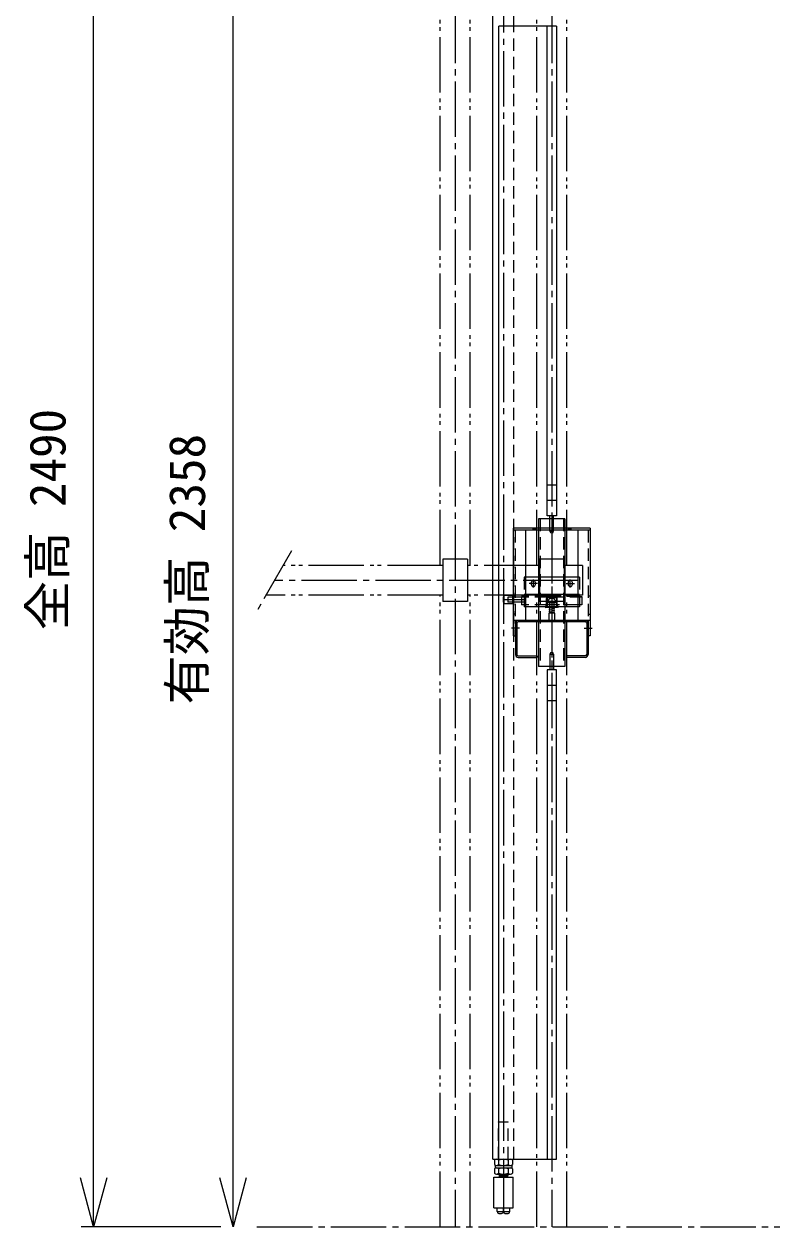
# Model space of a CAD drawing. Units: millimetres, scale not verified. Extents: x -3731 to 3731, y -5269 to 5269.
# Drawn here: x 1797 to 3024, y -286 to 1667 of the extents above; entities that cross this region are included whole.
import ezdxf
from ezdxf.enums import TextEntityAlignment as Align

# ---------------------------------------------------------------- set-up
doc = ezdxf.new("R2010")
doc.units = ezdxf.units.MM
doc.header["$LTSCALE"] = 10
for name, pattern in [('CHAIN2', [12, 9, -1, 1, -1]), ('DASHED2', [3, 2, -1]), ('DOUBLE_CHAIN2', [12.8, 9, -1, 0.6, -0.6, 0.6, -1])]:
    doc.linetypes.add(name, pattern=pattern)
for name, color, linetype, lineweight in [('0-2_05 寸法', 7, 'Continuous', 18), ('0-3_10 当社外形線', 3, 'Continuous', 18), ('0-4_12 当社中心線', 3, 'CHAIN2', 18), ('0-5_13 当社破線', 3, 'DASHED2', 18), ('0-6_11 当社細線', 3, 'Continuous', 18), ('0-7_22 躯体・土木、中心線', 1, 'CHAIN2', 18), ('0-9_32 関連中心線', 6, 'CHAIN2', 18), ('0-B_34 関連想像線', 6, 'DOUBLE_CHAIN2', 18)]:
    doc.layers.add(name, color=color, linetype=linetype, lineweight=lineweight)
doc.styles.add('ＭＳ ゴシック', font='')
doc.styles.get('ＭＳ ゴシック').set_extended_font_data('MS Gothic')

msp = doc.modelspace()

# ---------------------------------------------------------------- linework, layer by layer
at = {"layer": '0-2_05 寸法'}
for p, q in [((1909.48, -206.36), (1909.48, 2123.64)), ((2135.98, -206.36), (2135.98, 1991.64)), ((1909.48, -286.36), (1909.48, -206.36)), ((2135.98, -286.36), (2135.98, -206.36)), ((2115.98, -286.36), (1889.48, -286.36))]:
    msp.add_line(p, q, dxfattribs=at)
for points in [[(1930.92, -206.36), (1909.48, -286.36), (1888.05, -206.36)], [(2157.42, -206.36), (2135.98, -286.36), (2114.55, -206.36)]]:
    msp.add_lwpolyline(points, dxfattribs=at)
at = {"layer": '0-3_10 当社外形線'}
for p, q in [((2557.98, -176.42), (2557.98, 2027.84)), ((2591.98, 1663.58), (2591.98, 2027.84)), ((2567.48, -176.42), (2567.48, 1663.58)), ((2660.98, 1663.58), (2567.48, 1663.58)), ((2660.98, 1663.58), (2660.98, 868.58)), ((2632.13, 863.58), (2632.13, 623.58)), ((2674.83, 863.58), (2632.13, 863.58)), ((2650.48, 843.58), (2650.48, 868.58)), ((2656.48, 843.58), (2656.48, 868.58)), ((2674.83, 863.58), (2674.83, 623.58)), ((2715.98, 848.57), (2590.98, 848.57)), ((2715.98, 845.37), (2590.98, 845.37)), ((2610.98, 845.37), (2610.98, 698.57)), ((2622.48, 848.57), (2622.48, 845.37)), ((2624.73, 848.57), (2624.73, 845.37)), ((2626.98, 848.57), (2626.98, 845.37)), ((2650.48, 843.58), (2656.48, 843.58)), ((2679.98, 848.57), (2679.98, 845.37)), ((2682.23, 848.57), (2682.23, 845.37)), ((2684.48, 848.57), (2684.48, 845.37)), ((2695.98, 845.37), (2695.98, 698.57)), ((2698.48, 768.57), (2608.48, 768.57)), ((2619.98, 760.07), (2619.98, 757.07)), ((2626.98, 757.07), (2626.98, 760.07)), ((2679.98, 760.07), (2679.98, 757.07)), ((2686.98, 757.07), (2686.98, 760.07)), ((2575.48, 738.87), (2575.48, 725.87)), ((2589.48, 738.87), (2575.48, 738.87)), ((2575.48, 725.87), (2589.48, 725.87)), ((2589.48, 738.87), (2589.48, 725.87)), ((2590.98, 736.37), (2589.48, 736.37)), ((2590.98, 728.37), (2589.48, 728.37)), ((2698.48, 740.87), (2608.48, 740.87)), ((2645.98, 738.57), (2645.98, 721.87)), ((2660.98, 738.57), (2645.98, 738.57)), ((2660.98, 737.57), (2645.98, 737.57)), ((2660.98, 724.07), (2645.98, 724.07)), ((2649.48, 724.07), (2649.48, 720.57)), ((2657.48, 720.57), (2657.48, 724.07)), ((2660.98, 738.57), (2660.98, 721.87)), ((2644.98, 720.87), (2608.48, 720.87)), ((2642.88, 720.61), (2643.48, 719.57)), ((2662.23, 719.57), (2644.73, 719.57)), ((2649.48, 719.57), (2649.48, 710.57)), ((2657.48, 710.57), (2657.48, 719.57)), ((2698.48, 720.87), (2661.98, 720.87)), ((2664.08, 720.61), (2663.48, 719.57)), ((2715.98, 698.57), (2590.98, 698.57)), ((2594.18, 698.57), (2594.18, 673.57)), ((2594.48, 693.97), (2594.48, 643.17)), ((2596.78, 693.97), (2596.78, 643.17)), ((2707.88, 696.27), (2599.08, 696.27)), ((2619.48, 698.57), (2619.48, 696.27)), ((2621.48, 698.57), (2621.48, 696.27)), ((2623.48, 698.57), (2623.48, 696.27)), ((2625.48, 698.57), (2625.48, 696.27)), ((2627.48, 698.57), (2627.48, 696.27)), ((2629.48, 698.57), (2629.48, 696.27)), ((2631.48, 698.57), (2631.48, 696.27)), ((2675.48, 698.57), (2675.48, 696.27)), ((2677.48, 698.57), (2677.48, 696.27)), ((2679.48, 698.57), (2679.48, 696.27)), ((2681.48, 698.57), (2681.48, 696.27)), ((2683.48, 698.57), (2683.48, 696.27)), ((2685.48, 698.57), (2685.48, 696.27)), ((2687.48, 698.57), (2687.48, 696.27)), ((2710.18, 693.97), (2710.18, 643.17)), ((2712.48, 693.97), (2712.48, 643.17)), ((2712.78, 698.57), (2712.78, 673.57)), ((2599.08, 640.87), (2629.48, 640.87)), ((2599.08, 638.57), (2629.48, 638.57)), ((2629.48, 640.87), (2629.48, 638.57)), ((2650.48, 643.58), (2650.48, 618.58)), ((2650.48, 643.58), (2656.48, 643.58)), ((2656.48, 643.58), (2656.48, 618.58)), ((2707.88, 640.87), (2677.48, 640.87)), ((2677.48, 640.87), (2677.48, 638.57)), ((2707.88, 638.57), (2677.48, 638.57)), ((2674.83, 623.58), (2632.13, 623.58)), ((2660.98, -176.42), (2660.98, 618.58)), ((2557.98, -176.42), (2660.98, -176.42)), ((2560.28, -177.68), (2560.28, -185.18)), ((2560.28, -191.75), (2560.28, -199.25)), ((2561.24, -186.42), (2561.24, -190.49)), ((2561.24, -186.42), (2588.74, -186.42)), ((2561.24, -190.49), (2588.74, -190.49)), ((2567.18, -177.68), (2567.18, -185.18)), ((2567.18, -191.75), (2567.18, -199.25)), ((2582.78, -177.67), (2582.78, -185.17)), ((2582.78, -191.74), (2582.78, -199.24)), ((2588.74, -186.42), (2588.74, -190.49)), ((2589.68, -177.67), (2589.68, -185.17)), ((2589.68, -191.74), (2589.68, -199.24)), ((2559.48, -255.5), (2559.48, -205.5)), ((2559.48, -205.5), (2590.48, -205.5)), ((2563.73, -200.5), (2586.23, -200.5)), ((2568.43, -200.5), (2568.43, -205.5)), ((2581.53, -200.5), (2581.53, -205.5)), ((2590.48, -255.5), (2590.48, -205.5)), ((2559.48, -255.5), (2590.48, -255.5)), ((2564.48, -261.5), (2564.48, -255.5)), ((2564.48, -261.5), (2585.48, -261.5)), ((2567.48, -264.5), (2571.98, -264.5)), ((2574.98, -261.49), (2574.98, -255.49)), ((2577.98, -264.5), (2582.48, -264.49)), ((2585.48, -261.5), (2585.48, -255.49))]:
    msp.add_line(p, q, dxfattribs=at)
for points in [[(2660.98, 868.58), (2645.98, 868.58), (2645.98, 1663.58)], [(2590.98, 848.57), (2590.98, 673.57), (2594.18, 673.57)], [(2715.98, 848.57), (2715.98, 673.57), (2712.78, 673.57)], [(2662.23, 719.57), (2662.23, 720.57), (2644.73, 720.57), (2644.73, 719.57)], [(2658.48, 713.82), (2653.48, 715.16), (2648.48, 716.5)], [(2658.48, 710.57), (2653.48, 711.91), (2648.48, 713.25)], [(2658.48, 698.57), (2658.48, 710.57), (2648.48, 710.57), (2648.48, 698.57)], [(2658.48, 717.07), (2653.48, 718.41), (2649.15, 719.57)], [(2660.98, 618.58), (2645.98, 618.58), (2645.98, -176.42)]]:
    msp.add_lwpolyline(points, dxfattribs=at)
for centre, radius, start, end in [((2653.48, 843.58), 3, 180, 0), ((2623.48, 760.07), 3.5, 0, 180), ((2683.48, 760.07), 3.5, 0, 180), ((2623.48, 757.07), 3.5, 180, 0), ((2683.48, 757.07), 3.5, 180, 0), ((2596.11, 732.37), 21.62, 162.50767, 197.49232), ((2640.98, 723.9), 3.8, 300, 307.11729), ((2640.98, 723.9), 5, 300, 322.69734), ((2644.98, 721.87), 1, 270, 0), ((2661.98, 721.87), 1, 180, 270), ((2665.98, 723.9), 5, 217.30267, 240), ((2665.98, 723.9), 3.8, 232.88271, 240), ((2599.08, 693.97), 4.6, 90, 180), ((2599.08, 693.97), 2.3, 90, 180), ((2707.88, 693.97), 4.6, 0, 90.00201), ((2707.88, 693.97), 2.3, 0, 90.00365), ((2653.48, 643.58), 3, 0, 180), ((2599.08, 643.17), 4.6, 180, 270), ((2599.08, 643.17), 2.3, 180, 270), ((2707.88, 643.17), 2.3, 270, 0), ((2707.88, 643.17), 4.6, 270, 0), ((2563.73, -181.81), 5.39, 50.17062, 129.83624), ((2563.73, -181.04), 5.39, 230.17062, 309.83624), ((2563.73, -195.88), 5.39, 50.17062, 129.83624), ((2574.98, -161.46), 24.96, 251.79423, 288.21263), ((2574.99, -201.39), 24.96, 71.79423, 108.21263), ((2574.99, -215.46), 24.96, 71.79423, 108.21263), ((2586.23, -181.81), 5.39, 50.17062, 129.83624), ((2586.23, -181.04), 5.39, 230.17062, 309.83624), ((2586.23, -195.88), 5.39, 50.17062, 129.83624), ((2563.73, -195.11), 5.39, 230.17062, 309.83624), ((2574.98, -175.53), 24.96, 251.79423, 288.21263), ((2586.23, -195.11), 5.39, 230.17062, 309.83624), ((2567.48, -261.5), 3, 180.00343, 270), ((2571.98, -261.49), 3, 270, 359.99657), ((2577.98, -261.5), 3, 180.00343, 270), ((2582.48, -261.5), 3, 270, 359.99657)]:
    msp.add_arc(centre, radius, start, end, dxfattribs=at)
at = {"layer": '0-4_12 当社中心線'}
for p, q in [((2574.98, 2223.25), (2574.98, -264.18)), ((2653.48, 868.53), (2653.48, 618.53)), ((2623.48, 751.98), (2623.48, 765.17)), ((2683.48, 751.98), (2683.48, 765.17)), ((2630.08, 758.57), (2616.89, 758.57)), ((2676.89, 758.57), (2690.08, 758.57)), ((2574.48, 732.37), (2609.48, 732.37)), ((2601.08, 686.07), (2587.89, 686.07)), ((2705.89, 686.07), (2719.08, 686.07))]:
    msp.add_line(p, q, dxfattribs=at)
at = {"layer": '0-5_13 当社破線'}
for p, q in [((2591.98, -176.42), (2591.98, 1663.58)), ((2645.98, 918.84), (2660.98, 918.84)), ((2645.98, 893.84), (2660.98, 893.84)), ((2634.43, 863.58), (2634.43, 623.58)), ((2672.53, 863.58), (2672.53, 623.58)), ((2594.18, 845.37), (2594.18, 698.57)), ((2712.78, 845.37), (2712.78, 698.57)), ((2608.48, 768.57), (2608.48, 720.87)), ((2698.48, 768.57), (2698.48, 720.87)), ((2589.48, 736.37), (2581.98, 736.37)), ((2581.98, 736.37), (2581.98, 728.37)), ((2589.48, 728.37), (2581.98, 728.37)), ((2594.18, 738.57), (2590.98, 738.57)), ((2604.48, 736.37), (2590.98, 736.37)), ((2609.48, 728.37), (2590.98, 728.37)), ((2604.48, 737.57), (2604.48, 724.07)), ((2608.48, 737.57), (2604.48, 737.57)), ((2645.98, 736.37), (2604.48, 736.37)), ((2645.98, 738.57), (2608.48, 738.57)), ((2645.98, 737.57), (2608.48, 737.57)), ((2609.48, 736.37), (2609.48, 728.37)), ((2644.78, 724.57), (2644.78, 733.97)), ((2660.98, 736.37), (2645.98, 736.37)), ((2660.98, 727.07), (2645.98, 727.07)), ((2646.98, 728.07), (2646.98, 727.07)), ((2659.78, 735.17), (2647.18, 735.17)), ((2649.48, 727.07), (2649.48, 724.07)), ((2649.48, 723.57), (2649.48, 720.57)), ((2657.48, 724.07), (2657.48, 727.07)), ((2657.48, 720.57), (2657.48, 723.57)), ((2659.98, 728.07), (2659.98, 727.07)), ((2698.48, 738.57), (2660.98, 738.57)), ((2698.48, 737.57), (2660.98, 737.57)), ((2702.48, 736.37), (2660.98, 736.37)), ((2662.18, 724.57), (2662.18, 733.97)), ((2698.48, 737.57), (2702.48, 737.57)), ((2702.48, 737.57), (2702.48, 724.07)), ((2712.78, 738.57), (2715.98, 738.57)), ((2594.18, 708.57), (2590.98, 708.57)), ((2712.78, 708.57), (2715.98, 708.57)), ((2645.98, 593.58), (2660.98, 593.58)), ((2645.98, 568.58), (2660.98, 568.58)), ((2567.18, -115.49), (2582.78, -115.49)), ((2567.18, -176.42), (2567.18, -115.5)), ((2582.78, -176.42), (2582.78, -115.49))]:
    msp.add_line(p, q, dxfattribs=at)
for points in [[(2645.98, 724.07), (2610.98, 724.07), (2604.48, 724.07)], [(2702.48, 724.07), (2695.98, 724.07), (2660.98, 724.07)]]:
    msp.add_lwpolyline(points, dxfattribs=at)
for centre, radius, start, end in [((2640.98, 723.9), 3.8, 307.11729, 0), ((2647.18, 733.97), 2.4, 90, 180), ((2640.98, 723.9), 5, 322.69734, 0), ((2647.18, 733.97), 1.2, 90, 180), ((2653.48, 728.07), 6.5, 0, 180.00021), ((2659.78, 733.97), 2.4, 0, 90), ((2659.78, 733.97), 1.2, 360, 90), ((2665.98, 723.9), 5, 180, 217.30267), ((2665.98, 723.9), 3.8, 180, 232.88271)]:
    msp.add_arc(centre, radius, start, end, dxfattribs=at)
at = {"layer": '0-6_11 当社細線'}
for p, q in [((2574.99, -200.49), (2567.19, -201.4)), ((2567.19, -202.65), (2582.79, -201.39)), ((2567.19, -201.4), (2568.44, -201.5)), ((2582.79, -202.64), (2567.19, -203.9)), ((2568.44, -202.75), (2567.19, -202.65)), ((2567.19, -205.15), (2582.79, -203.89)), ((2567.19, -203.9), (2568.44, -204)), ((2568.44, -205.25), (2567.19, -205.15)), ((2582.79, -205.14), (2578.42, -205.49)), ((2582.79, -201.39), (2581.54, -201.25)), ((2581.54, -202.54), (2582.79, -202.64)), ((2582.79, -203.89), (2581.54, -203.79)), ((2581.54, -205.04), (2582.79, -205.14))]:
    msp.add_line(p, q, dxfattribs=at)
at = {"layer": '0-7_22 躯体・土木、中心線'}
msp.add_line((2174.66, -286.36), (3023.91, -286.36), dxfattribs=at)
at = {"layer": '0-9_32 関連中心線'}
for p, q in [((2496.48, 2413.64), (2496.48, -286.36)), ((2653.48, 2413.64), (2653.48, -286.36)), ((2230.87, 811.6), (2175.49, 715.68)), ((2696.98, 763.64), (2203.18, 763.64))]:
    msp.add_line(p, q, dxfattribs=at)
at = {"layer": '0-B_34 関連想像線'}
for p, q in [((2472.18, 787.94), (2472.18, 1939.34)), ((2520.78, 787.94), (2520.78, 1939.34)), ((2629.18, 787.94), (2629.18, 1939.34)), ((2677.78, 787.94), (2677.78, 1939.34)), ((2476.48, 787.94), (2217.21, 787.94)), ((2476.48, 798.14), (2476.48, 729.14)), ((2516.48, 798.14), (2476.48, 798.14)), ((2516.48, 798.14), (2516.48, 729.14)), ((2633.48, 787.94), (2516.48, 787.94)), ((2633.48, 798.14), (2633.48, 729.14)), ((2673.48, 798.14), (2633.48, 798.14)), ((2703.48, 787.94), (2673.48, 787.94)), ((2703.48, 787.94), (2703.48, 739.34)), ((2476.48, 739.34), (2189.15, 739.34)), ((2472.18, -286.36), (2472.18, 739.34)), ((2516.48, 729.14), (2476.48, 729.14)), ((2633.48, 739.34), (2516.48, 739.34)), ((2520.78, -286.36), (2520.78, 739.34)), ((2629.18, -286.36), (2629.18, 739.34)), ((2703.48, 739.34), (2673.48, 739.34)), ((2677.78, -286.36), (2677.78, 739.34))]:
    msp.add_line(p, q, dxfattribs=at)
msp.add_lwpolyline([(2673.48, 798.14), (2673.48, 729.14), (2633.48, 729.14)], dxfattribs=at)

# ---------------------------------------------------------------- texts
at = {"layer": '0-2_05 寸法', "style": 'ＭＳ ゴシック'}
for s, p in [('全高 2490', (1881.48, 682.64)), ('有効高 2358', (2107.98, 561.98))]:
    msp.add_text(s, height=58.65, rotation=90, dxfattribs=at).set_placement(p, align=Align.BOTTOM_LEFT)

doc.saveas('drawing.dxf')
